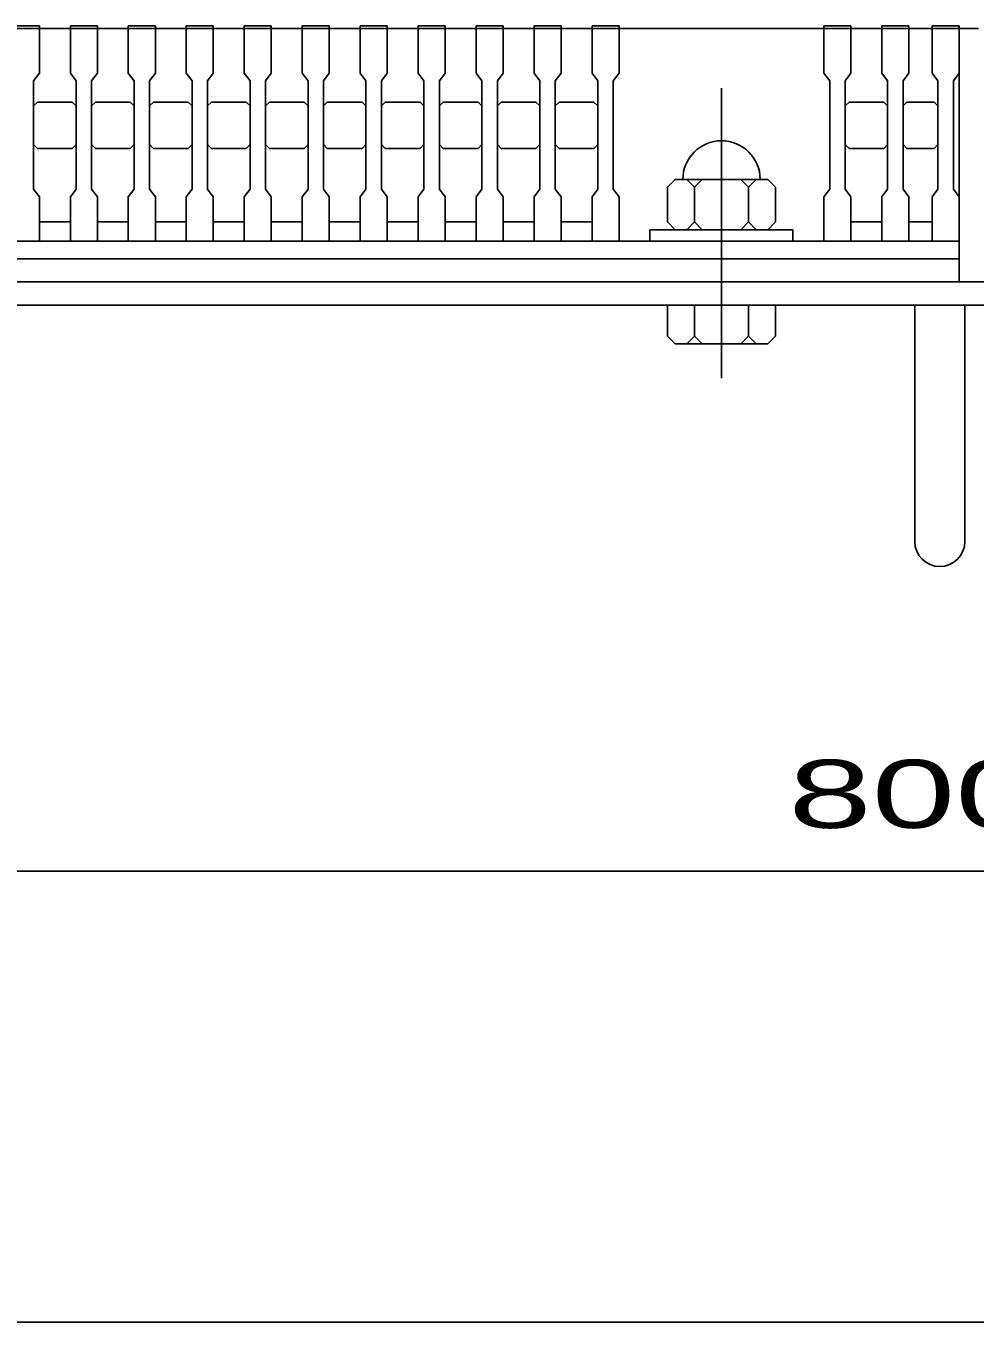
# Model space of a CAD drawing. Units: millimetres, scale not verified. Extents: x -1456 to 1385, y -1026 to 843.
# Drawn here: x -916.5 to -670.9, y -917.2 to -582 of the extents above; entities that cross this region are included whole.
import ezdxf
from ezdxf.enums import TextEntityAlignment as Align

# ---------------------------------------------------------------- set-up
doc = ezdxf.new("R2010")
doc.units = ezdxf.units.MM
doc.header["$LTSCALE"] = 8
doc.linetypes.add('CHAIN', pattern=[18.5, 12, -1.5, 3.5, -1.5])
for name, color, linetype, lineweight in [('0_2', 150, 'Continuous', 25), ('16', 3, 'Continuous', 25), ('19', 6, 'Continuous', 25), ('22', 4, 'Continuous', 25)]:
    doc.layers.add(name, color=color, linetype=linetype, lineweight=lineweight)
doc.styles.add('ベクトル', font='')
doc.styles.get('ベクトル').set_extended_font_data('ベクトル')

msp = doc.modelspace()

# ---------------------------------------------------------------- linework, layer by layer
at = {"layer": '0_2'}
msp.add_line((1384.8, -917.2), (-1383.2, -917.2), dxfattribs=at)
at = {"layer": '16'}
for p, q in [((-1130, -582.7), (-675, -582.7)), ((-920, -582), (-913, -582)), ((-913, -582.7), (-920, -582.7)), ((-913, -582), (-913, -582.7)), ((-913, -594.2), (-913, -582.7)), ((-905, -582.7), (-905, -582)), ((-905, -582), (-898, -582)), ((-905, -582.7), (-905, -594.2)), ((-898, -582.7), (-905, -582.7)), ((-898, -582), (-898, -582.7)), ((-898, -594.2), (-898, -582.7)), ((-890, -582.7), (-890, -582)), ((-890, -582), (-883, -582)), ((-890, -582.7), (-890, -594.2)), ((-883, -582.7), (-890, -582.7)), ((-883, -582), (-883, -582.7)), ((-883, -594.2), (-883, -582.7)), ((-875, -582.7), (-875, -582)), ((-875, -582), (-868, -582)), ((-875, -582.7), (-875, -594.2)), ((-868, -582.7), (-875, -582.7)), ((-868, -582), (-868, -582.7)), ((-868, -594.2), (-868, -582.7)), ((-860, -582.7), (-860, -582)), ((-860, -582), (-853, -582)), ((-860, -582.7), (-860, -594.2)), ((-853, -582.7), (-860, -582.7)), ((-853, -582), (-853, -582.7)), ((-853, -594.2), (-853, -582.7)), ((-845, -582.7), (-845, -582)), ((-845, -582), (-838, -582)), ((-845, -582.7), (-845, -594.2)), ((-838, -582.7), (-845, -582.7)), ((-838, -582), (-838, -582.7)), ((-838, -594.2), (-838, -582.7)), ((-830, -582.7), (-830, -582)), ((-830, -582), (-823, -582)), ((-830, -582.7), (-830, -594.2)), ((-823, -582.7), (-830, -582.7)), ((-823, -582), (-823, -582.7)), ((-823, -594.2), (-823, -582.7)), ((-815, -582.7), (-815, -582)), ((-815, -582), (-808, -582)), ((-815, -582.7), (-815, -594.2)), ((-808, -582.7), (-815, -582.7)), ((-808, -582), (-808, -582.7)), ((-808, -594.2), (-808, -582.7)), ((-800, -582.7), (-800, -582)), ((-800, -582), (-793, -582)), ((-800, -582.7), (-800, -594.2)), ((-793, -582.7), (-800, -582.7)), ((-793, -582), (-793, -582.7)), ((-793, -594.2), (-793, -582.7)), ((-785, -582.7), (-785, -582)), ((-785, -582), (-778, -582)), ((-785, -582.7), (-785, -594.2)), ((-778, -582.7), (-785, -582.7)), ((-778, -582), (-778, -582.7)), ((-778, -594.2), (-778, -582.7)), ((-770, -582.7), (-770, -582)), ((-770, -582), (-763, -582)), ((-770, -582.7), (-770, -594.2)), ((-763, -582.7), (-770, -582.7)), ((-763, -582), (-763, -582.7)), ((-763, -594.2), (-763, -582.7)), ((-763, -582.7), (-710, -582.7)), ((-710, -582.7), (-710, -582)), ((-710, -582), (-703, -582)), ((-710, -582.7), (-710, -594.2)), ((-703, -582.7), (-710, -582.7)), ((-703, -582), (-703, -582.7)), ((-703, -594.2), (-703, -582.7)), ((-695, -582.7), (-695, -582)), ((-695, -582), (-688, -582)), ((-695, -582.7), (-695, -594.2)), ((-688, -582.7), (-695, -582.7)), ((-688, -582), (-688, -582.7)), ((-688, -594.2), (-688, -582.7)), ((-682, -582.7), (-682, -582)), ((-682, -582), (-675, -582)), ((-682, -582.7), (-682, -594.2)), ((-675, -582.7), (-682, -582.7)), ((-675, -582), (-675, -582.7)), ((-675, -594.2), (-675, -582.7)), ((-675, -632.7), (-675, -582.7)), ((-914.5, -596.2), (-913, -594.2)), ((-914.5, -624.2), (-914.5, -596.2)), ((-905, -594.2), (-903.5, -596.2)), ((-903.5, -596.2), (-903.5, -624.2)), ((-899.5, -596.2), (-898, -594.2)), ((-899.5, -624.2), (-899.5, -596.2)), ((-890, -594.2), (-888.5, -596.2)), ((-888.5, -596.2), (-888.5, -624.2)), ((-884.5, -596.2), (-883, -594.2)), ((-884.5, -624.2), (-884.5, -596.2)), ((-875, -594.2), (-873.5, -596.2)), ((-873.5, -596.2), (-873.5, -624.2)), ((-869.5, -596.2), (-868, -594.2)), ((-869.5, -624.2), (-869.5, -596.2)), ((-860, -594.2), (-858.5, -596.2)), ((-858.5, -596.2), (-858.5, -624.2)), ((-854.5, -596.2), (-853, -594.2)), ((-854.5, -624.2), (-854.5, -596.2)), ((-845, -594.2), (-843.5, -596.2)), ((-843.5, -596.2), (-843.5, -624.2)), ((-839.5, -596.2), (-838, -594.2)), ((-839.5, -624.2), (-839.5, -596.2)), ((-830, -594.2), (-828.5, -596.2)), ((-828.5, -596.2), (-828.5, -624.2)), ((-824.5, -596.2), (-823, -594.2)), ((-824.5, -624.2), (-824.5, -596.2)), ((-815, -594.2), (-813.5, -596.2)), ((-813.5, -596.2), (-813.5, -624.2)), ((-809.5, -596.2), (-808, -594.2)), ((-809.5, -624.2), (-809.5, -596.2)), ((-800, -594.2), (-798.5, -596.2)), ((-798.5, -596.2), (-798.5, -624.2)), ((-794.5, -596.2), (-793, -594.2)), ((-794.5, -624.2), (-794.5, -596.2)), ((-785, -594.2), (-783.5, -596.2)), ((-783.5, -596.2), (-783.5, -624.2)), ((-779.5, -596.2), (-778, -594.2)), ((-779.5, -624.2), (-779.5, -596.2)), ((-770, -594.2), (-768.5, -596.2)), ((-768.5, -596.2), (-768.5, -624.2)), ((-764.5, -596.2), (-763, -594.2)), ((-764.5, -624.2), (-764.5, -596.2)), ((-710, -594.2), (-708.5, -596.2)), ((-708.5, -596.2), (-708.5, -624.2)), ((-704.5, -596.2), (-703, -594.2)), ((-704.5, -624.2), (-704.5, -596.2)), ((-695, -594.2), (-693.5, -596.2)), ((-693.5, -596.2), (-693.5, -624.2)), ((-689.5, -596.2), (-688, -594.2)), ((-689.5, -624.2), (-689.5, -596.2)), ((-682, -594.2), (-680.5, -596.2)), ((-680.5, -596.2), (-680.5, -624.2)), ((-676.5, -596.2), (-675, -594.2)), ((-676.5, -624.2), (-676.5, -596.2)), ((-914.5, -602.7), (-913.5, -601.7)), ((-913.5, -601.7), (-904.5, -601.7)), ((-904.5, -601.7), (-903.5, -602.7)), ((-899.5, -602.7), (-898.5, -601.7)), ((-898.5, -601.7), (-889.5, -601.7)), ((-889.5, -601.7), (-888.5, -602.7)), ((-884.5, -602.7), (-883.5, -601.7)), ((-883.5, -601.7), (-874.5, -601.7)), ((-874.5, -601.7), (-873.5, -602.7)), ((-869.5, -602.7), (-868.5, -601.7)), ((-868.5, -601.7), (-859.5, -601.7)), ((-859.5, -601.7), (-858.5, -602.7)), ((-854.5, -602.7), (-853.5, -601.7)), ((-853.5, -601.7), (-844.5, -601.7)), ((-844.5, -601.7), (-843.5, -602.7)), ((-839.5, -602.7), (-838.5, -601.7)), ((-838.5, -601.7), (-829.5, -601.7)), ((-829.5, -601.7), (-828.5, -602.7)), ((-824.5, -602.7), (-823.5, -601.7)), ((-823.5, -601.7), (-814.5, -601.7)), ((-814.5, -601.7), (-813.5, -602.7)), ((-809.5, -602.7), (-808.5, -601.7)), ((-808.5, -601.7), (-799.5, -601.7)), ((-799.5, -601.7), (-798.5, -602.7)), ((-794.5, -602.7), (-793.5, -601.7)), ((-793.5, -601.7), (-784.5, -601.7)), ((-784.5, -601.7), (-783.5, -602.7)), ((-779.5, -602.7), (-778.5, -601.7)), ((-778.5, -601.7), (-769.5, -601.7)), ((-769.5, -601.7), (-768.5, -602.7)), ((-704.5, -602.7), (-703.5, -601.7)), ((-703.5, -601.7), (-694.5, -601.7)), ((-694.5, -601.7), (-693.5, -602.7)), ((-689.5, -602.7), (-688.5, -601.7)), ((-688.5, -601.7), (-681.5, -601.7)), ((-681.5, -601.7), (-680.5, -602.7)), ((-913.5, -613.7), (-914.5, -612.7)), ((-903.5, -612.7), (-904.5, -613.7)), ((-898.5, -613.7), (-899.5, -612.7)), ((-888.5, -612.7), (-889.5, -613.7)), ((-883.5, -613.7), (-884.5, -612.7)), ((-873.5, -612.7), (-874.5, -613.7)), ((-868.5, -613.7), (-869.5, -612.7)), ((-858.5, -612.7), (-859.5, -613.7)), ((-853.5, -613.7), (-854.5, -612.7)), ((-843.5, -612.7), (-844.5, -613.7)), ((-838.5, -613.7), (-839.5, -612.7)), ((-828.5, -612.7), (-829.5, -613.7)), ((-823.5, -613.7), (-824.5, -612.7)), ((-813.5, -612.7), (-814.5, -613.7)), ((-808.5, -613.7), (-809.5, -612.7)), ((-798.5, -612.7), (-799.5, -613.7)), ((-793.5, -613.7), (-794.5, -612.7)), ((-783.5, -612.7), (-784.5, -613.7)), ((-778.5, -613.7), (-779.5, -612.7)), ((-768.5, -612.7), (-769.5, -613.7)), ((-703.5, -613.7), (-704.5, -612.7)), ((-693.5, -612.7), (-694.5, -613.7)), ((-688.5, -613.7), (-689.5, -612.7)), ((-680.5, -612.7), (-681.5, -613.7)), ((-904.5, -613.7), (-913.5, -613.7)), ((-889.5, -613.7), (-898.5, -613.7)), ((-874.5, -613.7), (-883.5, -613.7)), ((-859.5, -613.7), (-868.5, -613.7)), ((-844.5, -613.7), (-853.5, -613.7)), ((-829.5, -613.7), (-838.5, -613.7)), ((-814.5, -613.7), (-823.5, -613.7)), ((-799.5, -613.7), (-808.5, -613.7)), ((-784.5, -613.7), (-793.5, -613.7)), ((-769.5, -613.7), (-778.5, -613.7)), ((-694.5, -613.7), (-703.5, -613.7)), ((-681.5, -613.7), (-688.5, -613.7)), ((-748.5, -621.7), (-750.5, -623.7)), ((-724.5, -621.7), (-748.5, -621.7)), ((-743.5, -623.7), (-745.5, -621.7)), ((-741.5, -621.7), (-743.5, -623.7)), ((-729.5, -623.7), (-731.5, -621.7)), ((-727.5, -621.7), (-729.5, -623.7)), ((-722.5, -623.7), (-724.5, -621.7)), ((-913, -626.2), (-914.5, -624.2)), ((-913, -637.7), (-913, -626.2)), ((-903.5, -624.2), (-905, -626.2)), ((-905, -626.2), (-905, -637.7)), ((-898, -626.2), (-899.5, -624.2)), ((-898, -637.7), (-898, -626.2)), ((-888.5, -624.2), (-890, -626.2)), ((-890, -626.2), (-890, -637.7)), ((-883, -626.2), (-884.5, -624.2)), ((-883, -637.7), (-883, -626.2)), ((-873.5, -624.2), (-875, -626.2)), ((-875, -626.2), (-875, -637.7)), ((-868, -626.2), (-869.5, -624.2)), ((-868, -637.7), (-868, -626.2)), ((-858.5, -624.2), (-860, -626.2)), ((-860, -626.2), (-860, -637.7)), ((-853, -626.2), (-854.5, -624.2)), ((-853, -637.7), (-853, -626.2)), ((-843.5, -624.2), (-845, -626.2)), ((-845, -626.2), (-845, -637.7)), ((-838, -626.2), (-839.5, -624.2)), ((-838, -637.7), (-838, -626.2)), ((-828.5, -624.2), (-830, -626.2)), ((-830, -626.2), (-830, -637.7)), ((-823, -626.2), (-824.5, -624.2)), ((-823, -637.7), (-823, -626.2)), ((-813.5, -624.2), (-815, -626.2)), ((-815, -626.2), (-815, -637.7)), ((-808, -626.2), (-809.5, -624.2)), ((-808, -637.7), (-808, -626.2)), ((-798.5, -624.2), (-800, -626.2)), ((-800, -626.2), (-800, -637.7)), ((-793, -626.2), (-794.5, -624.2)), ((-793, -637.7), (-793, -626.2)), ((-783.5, -624.2), (-785, -626.2)), ((-785, -626.2), (-785, -637.7)), ((-778, -626.2), (-779.5, -624.2)), ((-778, -637.7), (-778, -626.2)), ((-768.5, -624.2), (-770, -626.2)), ((-770, -626.2), (-770, -637.7)), ((-763, -626.2), (-764.5, -624.2)), ((-763, -637.7), (-763, -626.2)), ((-750.5, -623.7), (-750.5, -632.7)), ((-743.5, -632.7), (-743.5, -623.7)), ((-729.5, -632.7), (-729.5, -623.7)), ((-722.5, -632.7), (-722.5, -623.7)), ((-708.5, -624.2), (-710, -626.2)), ((-710, -626.2), (-710, -637.7)), ((-703, -626.2), (-704.5, -624.2)), ((-703, -637.7), (-703, -626.2)), ((-693.5, -624.2), (-695, -626.2)), ((-695, -626.2), (-695, -637.7)), ((-688, -626.2), (-689.5, -624.2)), ((-688, -637.7), (-688, -626.2)), ((-680.5, -624.2), (-682, -626.2)), ((-682, -626.2), (-682, -637.7)), ((-675, -626.2), (-676.5, -624.2)), ((-675, -637.7), (-675, -626.2)), ((-913, -632.7), (-905, -632.7)), ((-898, -632.7), (-890, -632.7)), ((-883, -632.7), (-875, -632.7)), ((-868, -632.7), (-860, -632.7)), ((-853, -632.7), (-845, -632.7)), ((-838, -632.7), (-830, -632.7)), ((-823, -632.7), (-815, -632.7)), ((-808, -632.7), (-800, -632.7)), ((-793, -632.7), (-785, -632.7)), ((-778, -632.7), (-770, -632.7)), ((-750.5, -632.7), (-748.5, -634.7)), ((-745.5, -634.7), (-743.5, -632.7)), ((-743.5, -632.7), (-741.5, -634.7)), ((-731.5, -634.7), (-729.5, -632.7)), ((-729.5, -632.7), (-727.5, -634.7)), ((-724.5, -634.7), (-722.5, -632.7)), ((-703, -632.7), (-695, -632.7)), ((-688, -632.7), (-682, -632.7)), ((-755, -637.7), (-755, -634.7)), ((-755, -634.7), (-718, -634.7)), ((-718, -634.7), (-718, -637.7)), ((-1130, -637.7), (-675, -637.7)), ((-920, -637.7), (-913, -637.7)), ((-905, -637.7), (-898, -637.7)), ((-890, -637.7), (-883, -637.7)), ((-875, -637.7), (-868, -637.7)), ((-860, -637.7), (-853, -637.7)), ((-845, -637.7), (-838, -637.7)), ((-830, -637.7), (-823, -637.7)), ((-815, -637.7), (-808, -637.7)), ((-800, -637.7), (-793, -637.7)), ((-785, -637.7), (-778, -637.7)), ((-770, -637.7), (-763, -637.7)), ((-710, -637.7), (-763, -637.7)), ((-718, -637.7), (-755, -637.7)), ((-710, -637.7), (-703, -637.7)), ((-695, -637.7), (-688, -637.7)), ((-682, -637.7), (-675, -637.7)), ((-675, -637.7), (-675, -642.2)), ((-675, -642.2), (-1130, -642.2)), ((-675, -648.2), (-675, -642.2)), ((-1130, -648.2), (-675, -648.2))]:
    msp.add_line(p, q, dxfattribs=at)
at = {"layer": '16', "linetype": 'CHAIN'}
msp.add_line((-736.5, -598.1), (-736.5, -673.1), dxfattribs=at)
at = {"layer": '16'}
msp.add_arc((-736.5, -621.7), 10, 0, 180, dxfattribs=at)
at = {"layer": '19'}
for p, q in [((-675, -582.7), (-670, -582.7)), ((-226, -648.2), (-1134, -648.2)), ((-1140, -654.2), (-220, -654.2)), ((-750.5, -662.2), (-750.5, -654.2)), ((-750.5, -654.2), (-722.5, -654.2)), ((-743.5, -662.2), (-743.5, -654.2)), ((-729.5, -662.2), (-729.5, -654.2)), ((-722.5, -662.2), (-722.5, -654.2)), ((-686.5, -715.31), (-686.5, -654.2)), ((-673.5, -715.31), (-673.5, -654.2)), ((-748.5, -664.2), (-750.5, -662.2)), ((-745.5, -664.2), (-743.5, -662.2)), ((-741.5, -664.2), (-743.5, -662.2)), ((-731.5, -664.2), (-729.5, -662.2)), ((-727.5, -664.2), (-729.5, -662.2)), ((-722.5, -662.2), (-724.5, -664.2)), ((-748.5, -664.2), (-724.5, -664.2))]:
    msp.add_line(p, q, dxfattribs=at)
msp.add_arc((-680, -715.31), 6.5, 180, 0, dxfattribs=at)
at = {"layer": '22'}
msp.add_line((-1080, -800.6), (-280, -800.6), dxfattribs=at)

# ---------------------------------------------------------------- texts
at = {"layer": '22', "color": 2, "style": 'ベクトル', "width": 1.65}
msp.add_text(' 800 ', height=17.6, dxfattribs=at).set_placement((-730, -780.6), align=Align.MIDDLE_LEFT)

doc.saveas('drawing.dxf')
